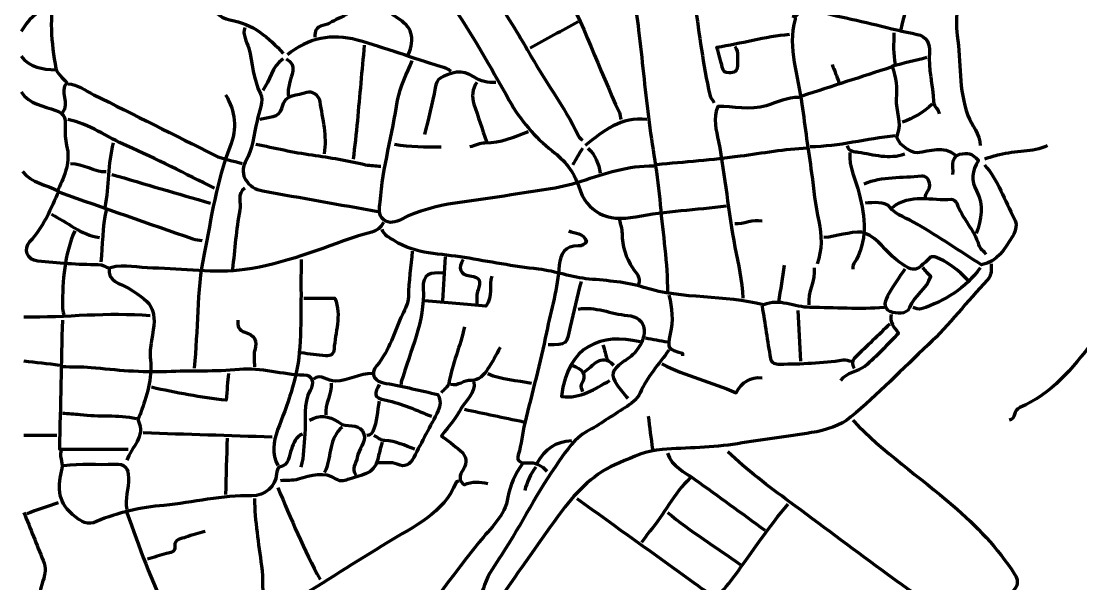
# Model space of a CAD drawing. Header units: inches. Extents: x 15 to 203, y -220 to -69.
# Drawn here: x 15 to 94.7, y -169.1 to -126.9 of the extents above; entities that cross this region are included whole.
import ezdxf

# ---------------------------------------------------------------- set-up
doc = ezdxf.new("R2010")
doc.units = ezdxf.units.IN
doc.header["$MEASUREMENT"] = 0
doc.layers.add('Calque 1', color=7, linetype='Continuous')

msp = doc.modelspace()

# ---------------------------------------------------------------- linework, layer by layer
at = {"layer": 'Calque 1', "color": 7, "lineweight": 70, "true_color": 0xffffff}
for points, knots in [([(78.547, -108.059), (78.41, -109.619), (78.086, -111.134), (77.523, -112.599), (77.322, -113.122), (77.162, -113.629), (77.149, -114.245), (77.13, -115.144), (76.806, -116.068), (76.452, -116.914), (76.259, -117.375), (76.401, -117.576), (76.553, -117.972), (77.066, -119.308), (78.137, -119.724), (79.37, -120.03), (81.166, -120.477), (82.954, -120.958), (84.732, -121.474), (85.886, -121.81), (86.132, -122.379), (85.874, -123.632), (85.58, -125.059), (85.147, -126.489), (85.367, -127.96), (85.664, -129.951), (85.45, -132.01), (86.174, -133.945), (86.461, -134.711), (87.065, -135.346), (87.106, -136.212)], [0, 0, 0, 0, 1, 1, 1, 2, 2, 2, 3, 3, 3, 4, 4, 4, 5, 5, 5, 6, 6, 6, 7, 7, 7, 8, 8, 8, 9, 9, 9, 10, 10, 10, 10]), ([(71.122, -114.04), (69.499, -114.227), (67.879, -114.425), (66.273, -114.751), (64.668, -115.077), (63.043, -115.306), (61.429, -115.591), (60.95, -115.676), (60.385, -115.156), (60.001, -115.787), (60.282, -117.916), (60.446, -120.055), (60.682, -122.178), (60.88, -123.961), (61.206, -125.755), (61.424, -127.55), (61.686, -129.713), (61.885, -131.884), (62.157, -134.045), (62.435, -136.249), (62.859, -138.438), (63.053, -140.648), (63.246, -142.845), (63.606, -145.032), (63.594, -147.246)], [0, 0, 0, 0, 1, 1, 1, 2, 2, 2, 3, 3, 3, 4, 4, 4, 5, 5, 5, 6, 6, 6, 7, 7, 7, 8, 8, 8, 8]), ([(52.663, -117.443), (53.447, -119.655), (54.47, -121.761), (55.556, -123.834), (57.239, -127.044), (58.47, -130.454), (59.98, -133.739), (60.051, -133.894), (60.054, -134.081), (60.088, -134.252)], [0, 0, 0, 0, 1, 1, 1, 2, 2, 2, 3, 3, 3, 3]), ([(35.957, -125.384), (35.446, -124.419), (34.935, -123.454), (34.418, -122.477), (34.675, -121.775), (35.213, -121.411), (35.958, -121.366), (37.195, -121.292), (38.432, -120.933), (39.665, -121.178), (40.457, -121.336), (41.274, -121.359), (42.045, -121.402), (43.768, -121.5), (44.952, -122.493), (46.136, -123.462), (46.662, -123.893), (46.791, -124.774), (47.209, -125.376), (48.867, -127.764), (50.267, -130.31), (51.703, -132.827), (52.556, -134.324), (53.603, -135.579), (54.937, -136.618), (55.855, -137.332), (56.551, -138.126), (56.923, -139.295), (57.532, -141.211), (59.034, -141.976), (61.219, -141.559), (63.474, -141.128), (65.76, -141.024), (68.028, -140.749)], [0, 0, 0, 0, 1, 1, 1, 2, 2, 2, 3, 3, 3, 4, 4, 4, 5, 5, 5, 6, 6, 6, 7, 7, 7, 8, 8, 8, 9, 9, 9, 10, 10, 10, 11, 11, 11, 11]), ([(15.23, -121.465), (17.443, -121.254), (17.995, -122.788), (17.557, -124.624), (17.109, -126.507), (17.28, -128.506), (17.631, -130.431), (17.701, -130.812), (18.154, -131.123), (18.453, -131.494), (17.813, -132.155), (18.724, -133.049), (18.117, -133.737)], [0, 0, 0, 0, 1, 1, 1, 2, 2, 2, 3, 3, 3, 4, 4, 4, 4]), ([(49.57, -123.218), (49.994, -123.566), (50.042, -124.124), (50.307, -124.549), (51.241, -126.044), (52.23, -127.546), (53.074, -129.052), (54.295, -131.231), (55.811, -133.234), (56.897, -135.487), (56.957, -135.611), (57.098, -135.696), (57.201, -135.799)], [0, 0, 0, 0, 1, 1, 1, 2, 2, 2, 3, 3, 3, 4, 4, 4, 4]), ([(44.104, -129.406), (44.647, -128.107), (44.389, -127.295), (43.283, -126.615), (42.494, -126.129), (42.327, -125.304), (42.236, -124.451), (41.055, -123.969), (41.066, -123.974), (40.594, -125.176), (40.312, -125.892), (39.696, -126.316), (39.041, -126.597), (38.585, -126.793), (38.155, -127.097), (37.702, -127.205), (37.143, -127.337), (37.087, -127.631), (37.092, -128.065)], [0, 0, 0, 0, 1, 1, 1, 2, 2, 2, 3, 3, 3, 4, 4, 4, 5, 5, 5, 6, 6, 6, 6]), ([(29.048, -124.971), (29.168, -125.973), (29.925, -126.634), (30.708, -126.773), (32.444, -127.08), (33.619, -128.088), (34.72, -129.303)], [0, 0, 0, 0, 1, 1, 1, 2, 2, 2, 2]), ([(65.657, -125.59), (65.988, -127.867), (66.268, -130.151), (66.778, -132.399), (66.836, -132.654), (67.012, -132.802), (67.1, -133.015)], [0, 0, 0, 0, 1, 1, 1, 2, 2, 2, 2]), ([(73.185, -126.518), (74.183, -125.51), (75.305, -126.286), (76.267, -126.473), (78.307, -126.868), (80.316, -127.453), (82.361, -127.865), (83.062, -128.006), (83.327, -128.565), (83.276, -129.198), (83.175, -130.461), (83.549, -131.672), (83.579, -132.912), (83.59, -133.333), (84.019, -133.467), (84.012, -133.84)], [0, 0, 0, 0, 1, 1, 1, 2, 2, 2, 3, 3, 3, 4, 4, 4, 5, 5, 5, 5]), ([(72.978, -126.467), (73.082, -126.524), (73.225, -126.569), (73.182, -126.724), (72.574, -128.919), (73.432, -130.995), (73.704, -133.118), (73.925, -134.839), (74.18, -136.556), (74.423, -138.274), (74.592, -139.477), (74.698, -140.695), (74.958, -141.879), (75.198, -142.977), (75.228, -144.026), (74.835, -145.08)], [0, 0, 0, 0, 1, 1, 1, 2, 2, 2, 3, 3, 3, 4, 4, 4, 5, 5, 5, 5]), ([(31.833, -127.343), (31.617, -127.923), (31.987, -128.379), (32.125, -128.895), (32.43, -130.03), (32.435, -131.214), (33.009, -132.325), (33.267, -132.825), (32.905, -133.677), (32.751, -134.353), (32.512, -135.403), (32.427, -136.472), (31.868, -137.469), (31.347, -138.4), (32.081, -139.426), (33.173, -139.618), (36.062, -140.124), (38.948, -140.646), (41.835, -141.162)], [0, 0, 0, 0, 1, 1, 1, 2, 2, 2, 3, 3, 3, 4, 4, 4, 5, 5, 5, 6, 6, 6, 6]), ([(47.301, -130.643), (47.119, -130.404), (46.854, -130.395), (46.586, -130.313), (44.477, -129.663), (42.407, -128.881), (40.282, -128.294), (38.389, -127.771), (36.59, -128.135), (35.029, -129.406)], [0, 0, 0, 0, 1, 1, 1, 2, 2, 2, 3, 3, 3, 3]), ([(68.647, -128.787), (68.99, -129.229), (68.828, -129.745), (68.848, -130.231), (68.864, -130.637), (68.606, -130.748), (68.235, -130.754), (67.919, -130.759), (67.772, -130.658), (67.711, -130.335), (67.623, -129.878), (67.476, -129.431), (67.311, -128.823), (69.116, -128.555), (70.904, -128.015), (72.772, -127.859)], [0, 0, 0, 0, 1, 1, 1, 2, 2, 2, 3, 3, 3, 4, 4, 4, 5, 5, 5, 5]), ([(40.804, -128.684), (40.632, -130.574), (40.465, -132.465), (40.287, -134.355), (40.195, -135.319), (40.082, -136.28), (39.979, -137.243)], [0, 0, 0, 0, 1, 1, 1, 2, 2, 2, 2]), ([(34.926, -129.715), (35.87, -130.194), (35.267, -130.967), (35.186, -131.564), (35.143, -131.88), (34.997, -132.171), (35.132, -132.499)], [0, 0, 0, 0, 1, 1, 1, 2, 2, 2, 2]), ([(83.084, -129.612), (82.217, -129.825), (81.35, -130.038), (80.485, -130.251), (80.788, -131.101), (80.852, -131.919), (80.788, -132.703), (80.713, -133.607), (81.252, -134.455), (80.854, -135.403), (80.652, -135.883), (81.801, -136.779), (82.363, -136.732), (83.333, -136.651), (84.338, -136.16), (85.25, -136.934)], [0, 0, 0, 0, 1, 1, 1, 2, 2, 2, 3, 3, 3, 4, 4, 4, 5, 5, 5, 5]), ([(62.563, -137.759), (60.657, -137.733), (58.867, -138.31), (57.105, -138.913), (55.386, -139.501), (53.591, -139.58), (51.837, -139.92), (49.068, -140.455), (46.174, -140.408), (43.577, -141.759), (43.211, -141.95), (42.665, -142.132), (42.256, -141.771), (41.85, -141.413), (41.951, -140.976), (41.995, -140.436), (42.208, -137.851), (42.916, -135.361), (43.315, -132.814), (43.476, -131.783), (44.035, -130.815), (44.413, -129.818)], [0, 0, 0, 0, 1, 1, 1, 2, 2, 2, 3, 3, 3, 4, 4, 4, 5, 5, 5, 6, 6, 6, 7, 7, 7, 7]), ([(50.704, -131.468), (50.113, -131.494), (49.559, -131.43), (49.049, -131.063), (48.183, -130.439), (47.305, -130.71), (46.487, -131.178), (46.3, -131.285), (46.204, -131.586), (46.147, -131.877), (45.919, -133.055), (45.617, -134.218), (45.342, -135.387)], [0, 0, 0, 0, 1, 1, 1, 2, 2, 2, 3, 3, 3, 4, 4, 4, 4]), ([(15.024, -132.19), (15.638, -133.109), (16.729, -133.241), (17.624, -133.574), (18.37, -133.852), (18.345, -134.203), (18.333, -134.768), (18.322, -135.248), (18.323, -135.748), (18.44, -136.208), (18.751, -137.423), (18.286, -138.463), (17.808, -139.512)], [0, 0, 0, 0, 1, 1, 1, 2, 2, 2, 3, 3, 3, 4, 4, 4, 4]), ([(18.53, -131.571), (19.277, -131.623), (19.853, -132.082), (20.488, -132.398), (23.515, -133.906), (26.543, -135.413), (29.561, -136.94), (30.219, -137.273), (30.943, -137.33), (31.626, -137.552)], [0, 0, 0, 0, 1, 1, 1, 2, 2, 2, 3, 3, 3, 3]), ([(37.814, -136.83), (38.031, -135.499), (37.694, -134.208), (37.486, -132.915), (37.409, -132.437), (36.875, -132.073), (36.489, -132.228), (35.813, -132.501), (34.822, -132.272), (34.583, -133.42), (34.428, -134.166), (33.576, -134.096), (32.967, -134.252)], [0, 0, 0, 0, 1, 1, 1, 2, 2, 2, 3, 3, 3, 4, 4, 4, 4]), ([(49.26, -131.468), (48.929, -131.985), (48.86, -132.535), (49.054, -133.118), (49.363, -134.046), (49.673, -134.974), (49.982, -135.902)], [0, 0, 0, 0, 1, 1, 1, 2, 2, 2, 2]), ([(30.389, -132.396), (31.101, -133.654), (31.276, -134.922), (30.713, -136.321), (29.678, -138.897), (29.335, -141.643), (28.769, -144.343), (28.17, -147.202), (28.339, -150.069), (28.017, -152.918)], [0, 0, 0, 0, 1, 1, 1, 2, 2, 2, 3, 3, 3, 3]), ([(73.494, -132.602), (72.613, -132.585), (71.833, -132.971), (71.02, -133.223), (69.79, -133.604), (68.543, -133.249), (67.379, -133.277), (66.973, -134.198), (67.271, -135.065), (67.431, -135.898), (67.937, -138.533), (68.161, -141.209), (68.669, -143.839), (68.914, -145.108), (69.214, -146.361), (69.266, -147.658)], [0, 0, 0, 0, 1, 1, 1, 2, 2, 2, 3, 3, 3, 4, 4, 4, 5, 5, 5, 5]), ([(29.564, -139.408), (27.364, -138.343), (25.189, -137.221), (22.955, -136.232), (21.478, -135.577), (20.142, -134.601), (18.53, -134.252)], [0, 0, 0, 0, 1, 1, 1, 2, 2, 2, 2]), ([(53.127, -135.18), (52.074, -135.572), (51.057, -136.07), (49.878, -136.024), (49.505, -136.009), (49.123, -136.212), (48.745, -136.315)], [0, 0, 0, 0, 1, 1, 1, 2, 2, 2, 2]), ([(32.658, -136.109), (34.067, -136.384), (35.467, -136.728), (36.888, -136.914), (38.245, -137.091), (39.577, -137.357), (40.909, -137.648), (41.277, -137.729), (41.664, -137.724), (42.042, -137.759)], [0, 0, 0, 0, 1, 1, 1, 2, 2, 2, 3, 3, 3, 3]), ([(74.113, -136.418), (72.413, -136.495), (70.74, -136.791), (69.057, -137.018), (66.971, -137.301), (64.866, -137.449), (62.769, -137.655)], [0, 0, 0, 0, 1, 1, 1, 2, 2, 2, 2]), ([(77.103, -136.212), (77.203, -136.664), (77.632, -136.667), (77.931, -136.709), (79.091, -136.872), (80.252, -137.273), (81.434, -136.83)], [0, 0, 0, 0, 1, 1, 1, 2, 2, 2, 2]), ([(77.31, -136.727), (77.202, -137.84), (77.747, -138.798), (78.004, -139.828), (78.444, -141.593), (78.669, -143.402), (77.609, -145.074), (77.514, -145.225), (77.537, -145.352), (77.516, -145.493)], [0, 0, 0, 0, 1, 1, 1, 2, 2, 2, 3, 3, 3, 3]), ([(85.044, -138.377), (85.121, -137.722), (84.734, -136.846), (85.971, -136.802), (86.486, -136.784), (86.669, -137.033), (86.964, -137.343), (86.437, -138.083), (86.435, -138.884), (86.814, -139.605), (87.393, -140.706), (87.185, -141.746), (86.797, -142.812)], [0, 0, 0, 0, 1, 1, 1, 2, 2, 2, 3, 3, 3, 4, 4, 4, 4]), ([(92.159, -136.212), (91.015, -136.75), (89.736, -136.594), (88.542, -136.905), (88.161, -137.004), (87.782, -137.096), (87.415, -137.243)], [0, 0, 0, 0, 1, 1, 1, 2, 2, 2, 2]), ([(87.415, -137.655), (88.471, -138.827), (88.929, -140.337), (89.662, -141.689), (89.874, -142.08), (89.833, -142.532), (89.516, -143.042), (88.925, -143.993), (88.405, -144.921), (87.204, -145.163), (85.599, -144.144), (83.999, -143.086), (82.354, -142.104), (81.646, -141.682), (80.855, -141.484), (80.249, -140.794), (79.921, -140.42), (79.076, -140.487), (78.444, -140.543)], [0, 0, 0, 0, 1, 1, 1, 2, 2, 2, 3, 3, 3, 4, 4, 4, 5, 5, 5, 6, 6, 6, 6]), ([(15.127, -138.171), (15.815, -139.034), (16.908, -139.145), (17.846, -139.633), (17.234, -140.971), (16.713, -142.347), (15.652, -143.439), (15.12, -143.986), (15.461, -144.787), (16.262, -144.863), (17.771, -145.005), (19.287, -145.15), (20.798, -145.134), (21.177, -145.13), (21.337, -145.365), (21.623, -145.39), (21.509, -146.461), (22.481, -146.555), (23.077, -146.921), (25.063, -148.142), (25.238, -148.489), (24.827, -150.856), (24.745, -151.329), (24.674, -151.827), (24.732, -152.297), (24.908, -153.725), (24.435, -155.016), (23.994, -156.32), (23.935, -156.495), (23.751, -156.717), (23.805, -156.828), (24.425, -158.092), (23.272, -158.839), (22.964, -159.827)], [0, 0, 0, 0, 1, 1, 1, 2, 2, 2, 3, 3, 3, 4, 4, 4, 5, 5, 5, 6, 6, 6, 7, 7, 7, 8, 8, 8, 9, 9, 9, 10, 10, 10, 11, 11, 11, 11]), ([(82.981, -140.13), (82.918, -139.766), (83.318, -139.581), (83.309, -139.202), (83.298, -138.731), (82.986, -138.468), (82.675, -138.505), (81.228, -138.679), (79.734, -138.537), (78.341, -139.099)], [0, 0, 0, 0, 1, 1, 1, 2, 2, 2, 3, 3, 3, 3]), ([(17.911, -139.718), (21.245, -140.887), (24.579, -142.058), (27.916, -143.218), (28.141, -143.297), (28.395, -143.293), (28.636, -143.327)], [0, 0, 0, 0, 1, 1, 1, 2, 2, 2, 2]), ([(31.833, -139.408), (31.212, -139.838), (31.557, -140.52), (31.455, -141.065), (31.181, -142.524), (31.076, -144.015), (30.904, -145.493)], [0, 0, 0, 0, 1, 1, 1, 2, 2, 2, 2]), ([(80.506, -140.852), (81.861, -139.765), (83.453, -140.368), (84.942, -140.249), (85.07, -140.238), (85.294, -140.413), (85.341, -140.547), (85.728, -141.669), (86.645, -142.512), (86.981, -143.643), (87.084, -143.992), (87.366, -144.104), (87.519, -144.358)], [0, 0, 0, 0, 1, 1, 1, 2, 2, 2, 3, 3, 3, 4, 4, 4, 4]), ([(97.418, -139.821), (97.372, -140.002), (97.131, -139.991), (97.175, -140.341), (97.365, -141.877), (97.404, -143.431), (97.525, -144.977), (97.702, -147.248), (96.941, -149.203), (95.562, -150.958), (94.021, -152.918), (92.456, -154.875), (90.083, -155.875), (89.551, -156.098), (89.8, -156.752), (89.272, -156.836)], [0, 0, 0, 0, 1, 1, 1, 2, 2, 2, 3, 3, 3, 4, 4, 4, 5, 5, 5, 5]), ([(42.248, -141.987), (41.847, -142.809), (40.988, -142.774), (40.287, -143.012), (37.504, -143.958), (34.792, -145.104), (31.836, -145.52), (29.506, -145.849), (27.226, -145.427), (24.923, -145.412), (23.858, -145.404), (22.792, -145.086), (21.727, -145.39)], [0, 0, 0, 0, 1, 1, 1, 2, 2, 2, 3, 3, 3, 4, 4, 4, 4]), ([(79.888, -148.38), (78.028, -148.501), (76.173, -148.392), (74.318, -148.366), (73.141, -148.349), (71.998, -147.661), (70.813, -148.174), (67.872, -147.393), (64.768, -147.791), (61.83, -146.868), (60.52, -146.456), (59.097, -146.358), (57.715, -146.233), (56.411, -146.115), (55.191, -145.638), (53.901, -145.491), (52.036, -145.278), (50.185, -144.937), (48.341, -144.618), (46.571, -144.311), (44.674, -144.413), (43.06, -143.347), (42.691, -143.104), (42.276, -142.977), (42.145, -142.502)], [0, 0, 0, 0, 1, 1, 1, 2, 2, 2, 3, 3, 3, 4, 4, 4, 5, 5, 5, 6, 6, 6, 7, 7, 7, 8, 8, 8, 8]), ([(59.985, -141.78), (60.054, -142.124), (60.174, -142.467), (60.181, -142.812), (60.2, -143.762), (60.437, -144.605), (60.985, -145.411), (61.203, -145.731), (61.614, -146.107), (61.429, -146.627)], [0, 0, 0, 0, 1, 1, 1, 2, 2, 2, 3, 3, 3, 3]), ([(19.045, -142.605), (18.263, -144.418), (18.13, -146.338), (18.122, -148.277), (18.121, -148.483), (18.186, -148.69), (18.22, -148.896)], [0, 0, 0, 0, 1, 1, 1, 2, 2, 2, 2]), ([(56.169, -142.605), (56.647, -142.831), (57.308, -142.758), (57.51, -143.43), (57.345, -143.617), (57.18, -143.759), (56.891, -143.747), (55.904, -143.703), (55.518, -144.357), (55.462, -145.184), (55.346, -146.91), (54.851, -148.558), (54.501, -150.233), (54.024, -152.516), (53.425, -154.775), (52.867, -157.042), (52.673, -157.828), (52.627, -158.639), (52.376, -159.421), (52.216, -159.92), (52.628, -160.081), (53.075, -160.03), (53.681, -159.961), (54.135, -160.22), (54.519, -160.652)], [0, 0, 0, 0, 1, 1, 1, 2, 2, 2, 3, 3, 3, 4, 4, 4, 5, 5, 5, 6, 6, 6, 7, 7, 7, 8, 8, 8, 8]), ([(86.178, -146.318), (85.436, -145.56), (84.628, -144.9), (83.698, -144.565), (83.531, -144.565), (83.434, -144.535), (83.398, -144.569), (82.118, -145.793), (82.146, -145.757), (80.806, -144.784), (79.97, -144.178), (79.481, -143.166), (78.444, -142.812)], [0, 0, 0, 0, 1, 1, 1, 2, 2, 2, 3, 3, 3, 4, 4, 4, 4]), ([(36.061, -144.771), (36.026, -147.108), (36.116, -149.456), (35.92, -151.78), (35.75, -153.777), (35.013, -155.68), (34.297, -157.554), (33.948, -158.47), (33.868, -159.345), (34.307, -160.239)], [0, 0, 0, 0, 1, 1, 1, 2, 2, 2, 3, 3, 3, 3]), ([(44.413, -144.152), (44.31, -145.286), (44.155, -146.42), (44.127, -147.556), (44.114, -148.079), (43.862, -148.474), (43.673, -148.887), (43.078, -150.186), (42.694, -151.579), (41.756, -152.73), (41.193, -153.42), (41.562, -153.914), (42.452, -154.067), (43.77, -154.293), (45.07, -154.62), (46.329, -154.893), (46.565, -155.324), (46.538, -155.751), (46.361, -156.108), (45.774, -157.293), (45.121, -158.445), (44.523, -159.624), (44.241, -160.178), (43.88, -160.407), (43.278, -160.138), (42.812, -159.929), (42.316, -160.074), (41.835, -160.033)], [0, 0, 0, 0, 1, 1, 1, 2, 2, 2, 3, 3, 3, 4, 4, 4, 5, 5, 5, 6, 6, 6, 7, 7, 7, 8, 8, 8, 9, 9, 9, 9]), ([(48.229, -144.771), (47.821, -145.425), (48.015, -145.908), (48.747, -145.986), (49.54, -146.071), (49.575, -146.462), (49.357, -147.037), (49.227, -147.381), (49.279, -147.725), (49.26, -148.071)], [0, 0, 0, 0, 1, 1, 1, 2, 2, 2, 3, 3, 3, 3]), ([(46.682, -145.802), (45.828, -145.705), (45.169, -145.837), (45.235, -146.937), (45.386, -149.436), (44.244, -151.636), (43.591, -153.949), (43.573, -154.013), (43.589, -154.086), (43.589, -154.155)], [0, 0, 0, 0, 1, 1, 1, 2, 2, 2, 3, 3, 3, 3]), ([(87.931, -145.08), (87.909, -145.513), (88.002, -145.942), (87.63, -146.325), (86.103, -147.895), (84.788, -149.66), (83.189, -151.166), (81.259, -152.982), (79.407, -154.892), (77.377, -156.587), (76.602, -157.235), (75.497, -157.598), (74.422, -157.762), (72.567, -158.045), (70.707, -158.3), (68.854, -158.593), (66.974, -158.891), (65.074, -158.892), (63.184, -159.028), (62.069, -159.108), (61.023, -159.584), (59.979, -160.018), (58.146, -160.781), (56.803, -162.108), (55.665, -163.65), (54.04, -165.853), (52.486, -168.107), (50.915, -170.348), (50.617, -170.773), (50.329, -171.178), (49.776, -171.273)], [0, 0, 0, 0, 1, 1, 1, 2, 2, 2, 3, 3, 3, 4, 4, 4, 5, 5, 5, 6, 6, 6, 7, 7, 7, 8, 8, 8, 9, 9, 9, 10, 10, 10, 10]), ([(81.434, -145.493), (81.022, -146.111), (80.567, -146.707), (80.212, -147.357), (79.986, -147.773), (79.682, -148.399), (80.315, -148.651), (80.768, -148.83), (81.591, -148.892), (81.804, -148.363), (82.168, -147.459), (83.078, -147.004), (83.376, -146.034), (83.207, -145.853), (82.991, -145.621), (82.775, -145.39)], [0, 0, 0, 0, 1, 1, 1, 2, 2, 2, 3, 3, 3, 4, 4, 4, 5, 5, 5, 5]), ([(87.106, -145.39), (85.972, -146.913), (84.452, -147.889), (82.668, -148.471), (82.492, -148.528), (82.259, -148.415), (82.053, -148.38)], [0, 0, 0, 0, 1, 1, 1, 2, 2, 2, 2]), ([(50.395, -146.008), (50.135, -146.708), (50.504, -147.497), (49.954, -148.272), (48.499, -148.143), (46.92, -148.004), (45.342, -147.865)], [0, 0, 0, 0, 1, 1, 1, 2, 2, 2, 2]), ([(57.098, -146.421), (56.823, -147.555), (56.517, -148.683), (56.281, -149.826), (56.005, -151.159), (56.031, -151.164), (54.623, -151.164)], [0, 0, 0, 0, 1, 1, 1, 2, 2, 2, 2]), ([(36.267, -147.658), (37.059, -147.658), (37.851, -147.658), (38.598, -147.658), (39.127, -149.013), (38.614, -150.237), (38.538, -151.474), (38.513, -151.88), (38.288, -152.025), (37.917, -151.988), (37.298, -151.926), (36.679, -151.852), (36.061, -151.783)], [0, 0, 0, 0, 1, 1, 1, 2, 2, 2, 3, 3, 3, 4, 4, 4, 4]), ([(63.697, -147.452), (63.967, -148.406), (64.021, -149.36), (63.809, -150.341), (63.562, -151.481), (63.589, -151.486), (64.726, -151.791), (64.744, -151.796), (64.729, -151.921), (64.729, -151.989)], [0, 0, 0, 0, 1, 1, 1, 2, 2, 2, 3, 3, 3, 3]), ([(56.891, -148.483), (58.169, -148.261), (59.347, -148.861), (60.598, -148.964), (62.01, -149.08), (62.249, -150.407), (61.212, -151.671), (60.939, -152.004), (60.546, -152.246), (60.189, -152.502), (59.421, -153.053), (59.306, -153.445), (59.784, -154.152), (60.03, -154.515), (60.329, -154.842), (60.604, -155.186)], [0, 0, 0, 0, 1, 1, 1, 2, 2, 2, 3, 3, 3, 4, 4, 4, 5, 5, 5, 5]), ([(70.71, -148.277), (70.916, -149.583), (71.107, -150.892), (71.338, -152.194), (71.4, -152.541), (71.692, -152.621), (72.05, -152.618), (73.639, -152.602), (75.221, -152.538), (76.795, -152.307), (76.992, -152.279), (77.206, -152.368), (77.413, -152.402)], [0, 0, 0, 0, 1, 1, 1, 2, 2, 2, 3, 3, 3, 4, 4, 4, 4]), ([(80.403, -148.896), (80.262, -149.463), (80.598, -149.847), (80.968, -150.296), (80.131, -151.131), (79.342, -152.04), (78.423, -152.789), (77.891, -153.222), (77.061, -153.24), (76.588, -153.846)], [0, 0, 0, 0, 1, 1, 1, 2, 2, 2, 3, 3, 3, 3]), ([(18.117, -149.308), (18.045, -152.47), (17.974, -155.632), (17.897, -159.002), (19.696, -159.002), (21.382, -159.002), (23.067, -159.002)], [0, 0, 0, 0, 1, 1, 1, 2, 2, 2, 2]), ([(31.317, -149.308), (31.251, -149.749), (31.39, -150.104), (31.835, -150.229), (32.564, -150.435), (32.778, -150.843), (32.573, -151.582), (32.467, -151.965), (32.554, -152.402), (32.554, -152.814)], [0, 0, 0, 0, 1, 1, 1, 2, 2, 2, 3, 3, 3, 3]), ([(80.3, -149.618), (79.441, -150.443), (78.585, -151.271), (77.72, -152.09), (77.449, -152.348), (77.431, -152.615), (77.619, -152.918)], [0, 0, 0, 0, 1, 1, 1, 2, 2, 2, 2]), ([(48.332, -149.824), (48.035, -151.255), (47.418, -152.598), (47.175, -154.048), (47.13, -154.316), (46.785, -154.533), (46.579, -154.774)], [0, 0, 0, 0, 1, 1, 1, 2, 2, 2, 2]), ([(61.532, -150.958), (58.679, -150.243), (56.076, -151.209), (55.635, -155.039), (57.064, -155.258), (58.139, -154.467), (59.263, -153.846)], [0, 0, 0, 0, 1, 1, 1, 2, 2, 2, 2]), ([(63.697, -151.577), (62.944, -152.621), (62.068, -153.585), (61.536, -154.776), (61.298, -155.309), (60.837, -155.618), (60.389, -155.894), (59.43, -156.484), (58.525, -157.153), (57.524, -157.687), (56.61, -158.174), (56.044, -159.084), (55.441, -159.925), (53.836, -162.165), (52.608, -164.634), (51.133, -166.952), (50.674, -167.674), (50.124, -168.339), (49.841, -169.198), (49.632, -169.831), (49.324, -170.39), (49.57, -171.067), (49.733, -171.518), (49.421, -171.909), (49.233, -172.183), (47.527, -174.681), (46.12, -177.414), (43.885, -179.51), (42.021, -181.259), (40.032, -182.874), (38.128, -184.582), (36.626, -185.929), (35.289, -187.455), (33.694, -188.708), (32.736, -189.461), (31.848, -190.301), (30.9, -191.068), (29.844, -191.922), (29.254, -193.137), (28.451, -194.183), (28.066, -194.686), (27.698, -195.114), (27.089, -195.301)], [0, 0, 0, 0, 1, 1, 1, 2, 2, 2, 3, 3, 3, 4, 4, 4, 5, 5, 5, 6, 6, 6, 7, 7, 7, 8, 8, 8, 9, 9, 9, 10, 10, 10, 11, 11, 11, 12, 12, 12, 13, 13, 13, 14, 14, 14, 14]), ([(51.013, -151.371), (50.704, -151.921), (50.442, -152.505), (50.07, -153.01), (49.777, -153.407), (49.453, -153.884), (48.848, -153.839), (48.295, -153.798), (47.867, -154.303), (47.301, -154.155)], [0, 0, 0, 0, 1, 1, 1, 2, 2, 2, 3, 3, 3, 3]), ([(36.061, -160.342), (36.321, -159.533), (36.27, -158.691), (36.355, -157.877), (36.469, -156.786), (36.198, -155.612), (36.772, -154.562), (37.062, -154.032), (36.991, -153.463), (36.267, -153.453), (34.637, -153.43), (33.063, -152.849), (31.42, -153.019), (29.603, -153.206), (27.775, -153.108), (25.953, -153.186), (24.07, -153.267), (22.169, -153.072), (20.285, -152.892), (19.558, -152.822), (18.838, -152.878), (18.117, -152.814)], [0, 0, 0, 0, 1, 1, 1, 2, 2, 2, 3, 3, 3, 4, 4, 4, 5, 5, 5, 6, 6, 6, 7, 7, 7, 7]), ([(56.479, -152.711), (57.147, -152.994), (57.59, -153.362), (57.111, -154.163), (57.045, -154.275), (57.166, -154.499), (57.201, -154.671)], [0, 0, 0, 0, 1, 1, 1, 2, 2, 2, 2]), ([(63.182, -152.608), (64.956, -153.517), (66.907, -153.948), (68.767, -154.767), (69.207, -153.954), (69.829, -153.551), (70.71, -153.639)], [0, 0, 0, 0, 1, 1, 1, 2, 2, 2, 2]), ([(30.595, -153.33), (30.543, -153.951), (30.491, -154.572), (30.428, -155.325), (28.499, -155.138), (26.657, -154.768), (24.82, -154.361)], [0, 0, 0, 0, 1, 1, 1, 2, 2, 2, 2]), ([(41.423, -153.33), (40.458, -153.303), (39.633, -153.89), (38.64, -153.905), (38.061, -153.914), (37.568, -153.301), (36.989, -153.742)], [0, 0, 0, 0, 1, 1, 1, 2, 2, 2, 2]), ([(41.939, -154.155), (41.596, -154.767), (41.392, -155.152), (42.446, -155.337), (43.617, -155.542), (44.723, -156.114), (45.857, -156.527)], [0, 0, 0, 0, 1, 1, 1, 2, 2, 2, 2]), ([(49.054, -153.949), (49.174, -154.829), (48.431, -155.345), (48.07, -155.979), (47.722, -156.589), (47.282, -157.218), (46.6, -157.996), (47.057, -158.352), (47.554, -158.712), (48.019, -159.109), (48.494, -159.515), (48.579, -160.003), (48.231, -160.55), (47.978, -160.947), (47.856, -161.345), (48.336, -161.683), (48.901, -161.382), (49.492, -161.462), (50.085, -161.58)], [0, 0, 0, 0, 1, 1, 1, 2, 2, 2, 3, 3, 3, 4, 4, 4, 5, 5, 5, 6, 6, 6, 6]), ([(41.939, -155.392), (41.764, -156.148), (41.786, -156.939), (41.445, -157.671), (41.328, -157.922), (41.209, -157.949), (41.01, -157.971)], [0, 0, 0, 0, 1, 1, 1, 2, 2, 2, 2]), ([(23.686, -156.733), (22.293, -156.405), (20.861, -156.616), (19.457, -156.428), (19.014, -156.368), (18.564, -156.355), (18.117, -156.321)], [0, 0, 0, 0, 1, 1, 1, 2, 2, 2, 2]), ([(36.679, -156.836), (37.424, -156.393), (38.143, -156.497), (38.845, -156.94), (38.949, -157.006), (39.042, -157.103), (39.156, -157.141), (39.728, -157.334), (40.549, -157.093), (40.782, -157.874), (40.967, -158.498), (40.364, -159.005), (40.283, -159.62), (40.224, -160.066), (39.771, -160.48), (40.185, -160.961)], [0, 0, 0, 0, 1, 1, 1, 2, 2, 2, 3, 3, 3, 4, 4, 4, 5, 5, 5, 5]), ([(77.516, -156.836), (79.802, -159.23), (82.546, -161.085), (85.043, -163.23), (86.812, -164.749), (88.399, -166.431), (89.687, -168.384), (89.945, -168.775), (89.963, -169.143), (89.684, -169.52), (88.997, -170.449), (88.321, -171.385), (87.618, -172.302), (87.12, -172.95), (86.543, -173.009), (85.865, -172.516), (83.813, -171.024), (81.73, -169.574), (79.685, -168.071), (77.374, -166.374), (75.082, -164.649), (72.772, -162.954), (71.187, -161.791), (69.58, -160.577), (68.132, -159.208)], [0, 0, 0, 0, 1, 1, 1, 2, 2, 2, 3, 3, 3, 4, 4, 4, 5, 5, 5, 6, 6, 6, 7, 7, 7, 8, 8, 8, 8]), ([(39.154, -157.352), (38.147, -158.187), (38.33, -159.483), (37.916, -160.548), (37.888, -160.62), (37.848, -160.686), (37.814, -160.755)], [0, 0, 0, 0, 1, 1, 1, 2, 2, 2, 2]), ([(36.164, -157.867), (35.649, -158.071), (35.518, -158.543), (35.33, -158.998), (35.121, -159.503), (35.21, -160.221), (34.414, -160.363), (34.318, -160.381), (34.227, -160.682), (34.212, -160.859), (34.136, -161.796), (33.36, -162.525), (32.348, -162.501), (30.114, -162.449), (27.95, -163.006), (25.748, -163.221), (23.998, -163.393), (22.308, -163.724), (20.685, -164.445), (20.035, -164.734), (19.536, -164.493), (18.884, -163.915), (17.659, -162.83), (17.8, -161.734), (18.106, -160.443), (18.216, -159.978), (17.821, -159.483), (18.117, -159.002)], [0, 0, 0, 0, 1, 1, 1, 2, 2, 2, 3, 3, 3, 4, 4, 4, 5, 5, 5, 6, 6, 6, 7, 7, 7, 8, 8, 8, 9, 9, 9, 9]), ([(44.62, -159.002), (43.877, -158.746), (43.176, -158.373), (42.351, -158.362), (42.075, -158.358), (41.801, -158.108), (41.526, -157.971)], [0, 0, 0, 0, 1, 1, 1, 2, 2, 2, 2]), ([(42.145, -158.486), (42.023, -158.929), (41.908, -159.372), (41.806, -159.82), (41.561, -160.902), (40.503, -160.973), (39.664, -161.252), (39.393, -161.342), (39.057, -161.481), (38.741, -161.272), (37.781, -160.638), (36.825, -160.99), (35.851, -161.257), (35.426, -161.373), (34.961, -161.339), (34.514, -161.374)], [0, 0, 0, 0, 1, 1, 1, 2, 2, 2, 3, 3, 3, 4, 4, 4, 5, 5, 5, 5]), ([(18.22, -160.239), (19.488, -160.05), (20.766, -160.191), (22.035, -160.12), (22.858, -160.074), (23.061, -160.427), (23.084, -161.167), (23.108, -161.965), (22.793, -162.74), (22.964, -163.539)], [0, 0, 0, 0, 1, 1, 1, 2, 2, 2, 3, 3, 3, 3]), ([(63.594, -159.311), (63.937, -160.328), (64.883, -160.708), (65.657, -161.27), (67.41, -162.543), (69.163, -163.814), (70.916, -165.086)], [0, 0, 0, 0, 1, 1, 1, 2, 2, 2, 2]), ([(52.663, -160.136), (52.146, -160.889), (51.753, -161.666), (51.607, -162.607), (51.39, -164.017), (50.271, -164.955), (49.441, -165.993), (46.886, -169.19), (44.489, -172.494), (42.253, -175.917), (41.773, -176.652), (41.31, -177.404), (40.916, -178.187), (39.898, -180.207), (37.968, -181.296), (36.362, -182.711), (35.646, -183.343), (34.503, -182.926), (33.792, -183.648)], [0, 0, 0, 0, 1, 1, 1, 2, 2, 2, 3, 3, 3, 4, 4, 4, 5, 5, 5, 6, 6, 6, 6]), ([(47.92, -161.374), (47.851, -161.408), (47.741, -161.426), (47.719, -161.479), (46.761, -163.861), (44.53, -164.789), (42.558, -166.015), (40.184, -167.49), (37.795, -168.941), (35.455, -170.468), (34.849, -170.864), (34.265, -171.01), (33.586, -170.964)], [0, 0, 0, 0, 1, 1, 1, 2, 2, 2, 3, 3, 3, 4, 4, 4, 4]), ([(65.296, -161.167), (64.072, -162.35), (63.345, -163.907), (62.256, -165.191), (62.034, -165.453), (61.841, -165.739), (61.635, -166.014)], [0, 0, 0, 0, 1, 1, 1, 2, 2, 2, 2]), ([(32.554, -162.714), (32.582, -164.413), (32.859, -166.089), (33.089, -167.765), (33.226, -168.761), (33.065, -169.771), (33.36, -170.764), (33.595, -171.554), (32.801, -172.099), (32.658, -172.82)], [0, 0, 0, 0, 1, 1, 1, 2, 2, 2, 3, 3, 3, 3]), ([(56.788, -162.714), (59.71, -164.811), (62.637, -166.901), (65.552, -169.007), (67.323, -170.287), (67.311, -170.295), (68.648, -168.49), (69.978, -166.694), (71.195, -164.814), (72.669, -163.127)], [0, 0, 0, 0, 1, 1, 1, 2, 2, 2, 3, 3, 3, 3]), ([(15.23, -163.745), (15.711, -164.948), (16.176, -166.159), (16.681, -167.351), (16.907, -167.886), (16.823, -168.421), (16.655, -168.895), (16.153, -170.306), (16.471, -171.424), (17.474, -172.533), (18.388, -173.543), (18.746, -174.875), (18.942, -176.223)], [0, 0, 0, 0, 1, 1, 1, 2, 2, 2, 3, 3, 3, 4, 4, 4, 4]), ([(22.964, -163.745), (23.857, -166.345), (24.84, -168.903), (26.032, -171.389), (26.691, -172.764), (27.081, -174.267), (27.607, -175.707), (27.936, -176.606), (28.292, -177.495), (28.636, -178.389)], [0, 0, 0, 0, 1, 1, 1, 2, 2, 2, 3, 3, 3, 3]), ([(28.842, -165.189), (28.361, -165.327), (27.872, -165.442), (27.401, -165.609), (27.045, -165.735), (26.531, -165.707), (26.57, -166.324), (26.597, -166.751), (26.228, -166.754), (25.954, -166.837), (25.475, -166.982), (24.992, -167.114), (24.511, -167.252)], [0, 0, 0, 0, 1, 1, 1, 2, 2, 2, 3, 3, 3, 4, 4, 4, 4])]:
    msp.add_open_spline(points, degree=3, knots=knots, dxfattribs=at)
for points in [[(82.466, -122.084), (82.019, -123.889), (81.572, -125.693), (81.125, -127.498)], [(17.086, -125.796), (16.152, -126.141), (15.51, -126.81), (15.024, -127.653)], [(56.891, -126.931), (55.688, -127.584), (54.485, -128.237), (53.282, -128.89)], [(80.609, -127.756), (80.605, -128.548), (80.533, -129.343), (80.713, -130.127)], [(15.024, -129.509), (15.676, -130.37), (16.634, -130.468), (17.602, -130.54)], [(34.72, -129.715), (33.836, -130.266), (33.748, -131.335), (33.173, -132.087)], [(80.403, -130.334), (78.169, -131.056), (75.935, -131.777), (73.7, -132.499)], [(75.969, -130.127), (76.141, -130.574), (76.313, -131.021), (76.485, -131.468)], [(83.497, -133.118), (82.814, -133.69), (82.09, -134.19), (81.228, -134.459)], [(62.047, -134.252), (60.135, -134.04), (58.761, -135.101), (57.407, -136.212)], [(21.933, -136.005), (21.516, -137.594), (21.63, -139.251), (21.314, -140.852)], [(43.073, -136.109), (44.233, -136.316), (45.405, -136.33), (46.579, -136.315)], [(80.713, -135.49), (78.573, -135.703), (76.482, -136.283), (74.319, -136.315)], [(57.201, -136.418), (56.96, -136.83), (56.719, -137.243), (56.479, -137.655)], [(57.613, -136.418), (58.167, -136.914), (58.426, -137.558), (58.541, -138.274)], [(18.736, -137.552), (19.68, -137.543), (20.469, -138.2), (21.417, -138.171)], [(21.83, -138.377), (24.305, -139.099), (26.78, -139.821), (29.254, -140.543)], [(17.292, -141.368), (18.5, -141.944), (19.508, -142.929), (20.902, -143.121)], [(21.417, -141.058), (21.113, -142.347), (21.145, -143.671), (21.005, -144.977)], [(70.71, -141.883), (70.002, -141.746), (69.345, -142.128), (68.647, -142.09)], [(78.238, -142.708), (77.252, -142.683), (76.32, -143.038), (75.35, -143.121)], [(46.888, -144.565), (46.82, -145.665), (46.751, -146.765), (46.682, -147.865)], [(72.36, -145.183), (72.222, -146.111), (72.085, -147.04), (71.947, -147.968)], [(74.628, -145.39), (74.715, -146.351), (74.127, -147.212), (74.216, -148.174)], [(24.717, -148.999), (21.551, -148.72), (18.393, -149.129), (15.23, -149.102)], [(73.391, -148.586), (73.46, -149.858), (73.528, -151.13), (73.597, -152.402)], [(58.747, -151.164), (58.851, -151.543), (58.954, -151.921), (59.057, -152.299)], [(61.944, -150.649), (62.494, -150.752), (63.044, -150.855), (63.594, -150.958)], [(59.572, -152.711), (58.553, -151.726), (58.009, -152.83), (57.304, -153.227)], [(17.911, -152.711), (17.017, -152.608), (16.124, -152.505), (15.23, -152.402)], [(50.085, -153.33), (51.133, -153.81), (52.288, -153.8), (53.385, -154.052)], [(38.329, -154.052), (38.378, -154.875), (37.827, -155.594), (37.917, -156.424)], [(48.332, -156.011), (49.81, -156.321), (51.288, -156.63), (52.766, -156.939)], [(62.151, -156.527), (62.254, -157.352), (62.357, -158.177), (62.46, -159.002)], [(17.705, -157.971), (16.88, -157.971), (16.055, -157.971), (15.23, -157.971)], [(24.202, -157.764), (27.433, -157.867), (30.664, -157.971), (33.895, -158.074)], [(30.492, -158.177), (30.458, -159.586), (30.423, -160.995), (30.389, -162.405)], [(56.376, -158.383), (55.189, -158.421), (54.364, -159.026), (53.798, -160.033)], [(53.694, -160.342), (53.312, -160.876), (53.034, -161.459), (52.87, -162.095)], [(34.307, -161.889), (35.296, -164.228), (36.269, -166.574), (37.504, -168.798)], [(17.808, -163.024), (17.017, -163.298), (16.227, -163.573), (15.436, -163.848)], [(63.594, -163.745), (65.328, -165.174), (67.229, -166.371), (69.06, -167.664)]]:
    msp.add_open_spline(points, degree=3, dxfattribs=at)

doc.saveas('drawing.dxf')
